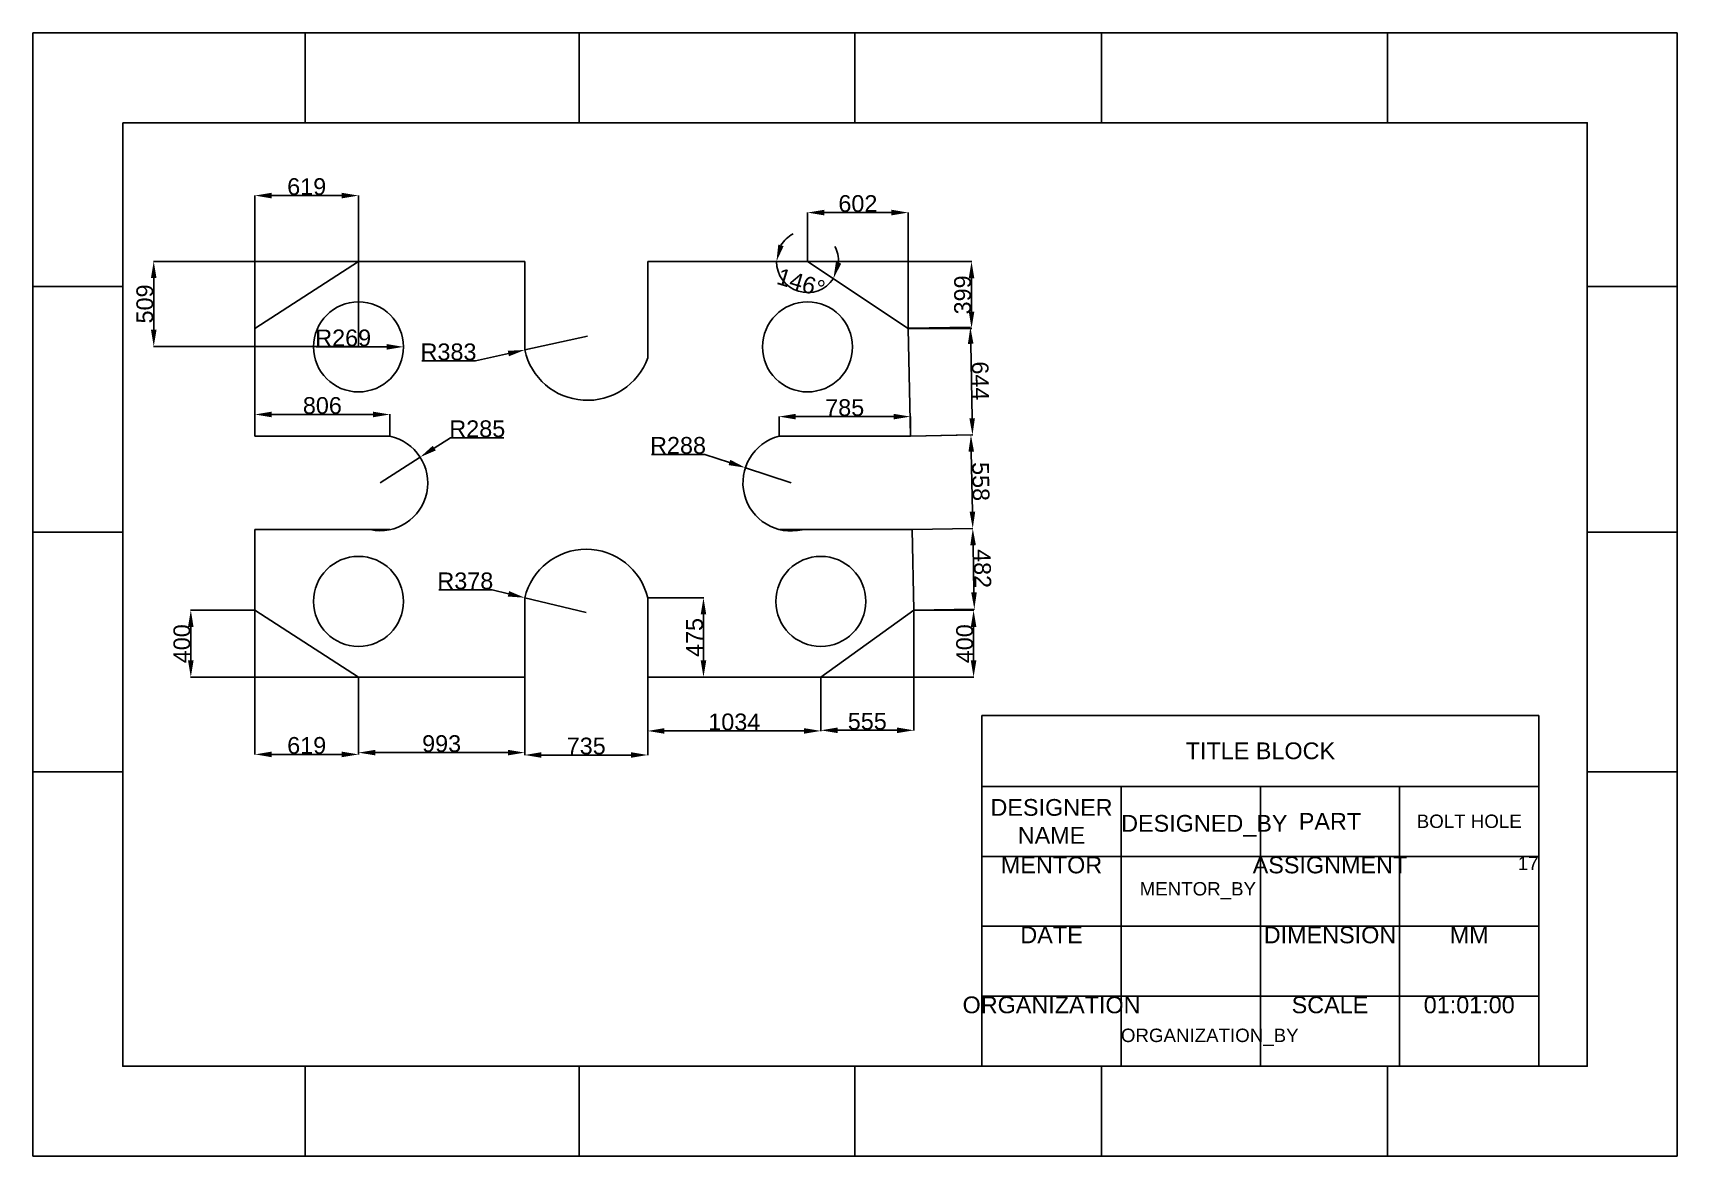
# Model space of a CAD drawing. Header units: millimetres. Extents: x 1637 to 11460, y -2857 to 3851.
import ezdxf

# ---------------------------------------------------------------- set-up
doc = ezdxf.new("R2010")
doc.units = ezdxf.units.MM
doc.styles.add('Annotative', font='arial.ttf')
doc.styles.get("Standard").update_dxf_attribs({"font": 'arial.ttf'})
doc.dimstyles.new('ISO-25', dxfattribs={"dimtxt": 200, "dimasz": 200, "dimexe": 1.25, "dimexo": 0.625, "dimtad": 1, "dimtxsty": 'Standard', "dimcen": 2.5, "dimadec": 0, "dimazin": 0, "dimtfac": 1, "dimtmove": 0, "dimatfit": 3, "dimfxl": 1, "dimarcsym": 0})

# ---------------------------------------------------------------- blocks, each defined once
blk = doc.blocks.new('*D1')
at = {"color": 0, "lineweight": -2, "transparency": 16777216}
blk.add_line((3330.1, 1976), (3751, 1976), dxfattribs=at)
at = {"color": 0, "transparency": 16777216}
blk.add_solid([(3751, 1992.6), (3751, 1959.3), (3851, 1976)], dxfattribs=at)
at = {"layer": 'Defpoints', "color": 0, "transparency": 16777216}
for p in [(3582.1, 1976), (3851, 1976)]:
    blk.add_point(p, dxfattribs=at)
at = {"color": 2, "transparency": 16777216, "insert": (3490.5, 2029), "char_height": 100, "attachment_point": 5}
blk.add_mtext('R269', dxfattribs=at)
blk = doc.blocks.new('*D2')
at = {"color": 0, "lineweight": -2, "transparency": 16777216}
for p, q in [((5332.7, 1334.1), (5651.5, 1334.1)), ((5651.5, 1334.1), (5798.6, 1285.6)), ((6166.6, 1164.1), (5893.5, 1254.3))]:
    blk.add_line(p, q, dxfattribs=at)
at = {"color": 0, "transparency": 16777216}
blk.add_solid([(5803.8, 1301.4), (5793.3, 1269.8), (5893.5, 1254.3)], dxfattribs=at)
at = {"layer": 'Defpoints', "color": 0, "transparency": 16777216}
for p in [(5893.5, 1254.3), (6166.6, 1164.1)]:
    blk.add_point(p, dxfattribs=at)
at = {"color": 2, "transparency": 16777216, "insert": (5491.1, 1387.2), "char_height": 100, "attachment_point": 5}
blk.add_mtext('R288', dxfattribs=at)
blk = doc.blocks.new('*D3')
at = {"color": 0, "lineweight": -2, "transparency": 16777216}
for p, q in [((4131, 1433.3), (4034.7, 1371.5)), ((4450.4, 1433.3), (4131, 1433.3)), ((3710.6, 1163.5), (3950.5, 1317.5))]:
    blk.add_line(p, q, dxfattribs=at)
at = {"color": 0, "transparency": 16777216}
blk.add_solid([(4025.7, 1385.6), (4043.7, 1357.5), (3950.5, 1317.5)], dxfattribs=at)
at = {"layer": 'Defpoints', "color": 0, "transparency": 16777216}
for p in [(3950.5, 1317.5), (3710.6, 1163.5)]:
    blk.add_point(p, dxfattribs=at)
at = {"color": 2, "transparency": 16777216, "insert": (4291.7, 1486.4), "char_height": 100, "attachment_point": 5}
blk.add_mtext('R285', dxfattribs=at)
blk = doc.blocks.new('*D4')
at = {"color": 0, "lineweight": -2, "transparency": 16777216}
for p, q in [((4949.6, 2040.1), (4575.2, 1957.7)), ((3961.4, 1892.6), (4280.1, 1892.6)), ((4280.1, 1892.6), (4477.5, 1936.1))]:
    blk.add_line(p, q, dxfattribs=at)
at = {"color": 0, "transparency": 16777216}
blk.add_solid([(4473.9, 1952.4), (4481.1, 1919.9), (4575.2, 1957.7)], dxfattribs=at)
at = {"layer": 'Defpoints', "color": 0, "transparency": 16777216}
for p in [(4949.6, 2040.1), (4575.2, 1957.7)]:
    blk.add_point(p, dxfattribs=at)
at = {"color": 2, "transparency": 16777216, "insert": (4119.8, 1945.7), "char_height": 100, "attachment_point": 5}
blk.add_mtext('R383', dxfattribs=at)
blk = doc.blocks.new('*D5')
at = {"color": 0, "lineweight": -2, "transparency": 16777216}
for p, q in [((4061.9, 524.8), (4380.8, 524.8)), ((4380.8, 524.8), (4478, 501.3)), ((4942.6, 389.3), (4575.2, 477.9))]:
    blk.add_line(p, q, dxfattribs=at)
at = {"color": 0, "transparency": 16777216}
blk.add_solid([(4481.9, 517.5), (4474.1, 485.1), (4575.2, 477.9)], dxfattribs=at)
at = {"layer": 'Defpoints', "color": 0, "transparency": 16777216}
for p in [(4575.2, 477.9), (4942.6, 389.3)]:
    blk.add_point(p, dxfattribs=at)
at = {"color": 2, "transparency": 16777216, "insert": (4220.3, 577.9), "char_height": 100, "attachment_point": 5}
blk.add_mtext('R378', dxfattribs=at)
blk = doc.blocks.new('*D6')
at = {"color": 0, "lineweight": -2, "transparency": 16777216}
for p, q in [((6265.4, 2486.1), (7246, 2486.1)), ((7244.7, 2386.1), (7244.7, 2186.7)), ((6867.2, 2086.7), (7246, 2086.7))]:
    blk.add_line(p, q, dxfattribs=at)
at = {"color": 0, "transparency": 16777216}
for points in [[(7228, 2386.1), (7261.4, 2386.1), (7244.7, 2486.1)], [(7228, 2186.7), (7261.4, 2186.7), (7244.7, 2086.7)]]:
    blk.add_solid(points, dxfattribs=at)
at = {"layer": 'Defpoints', "color": 0, "transparency": 16777216}
for p in [(6264.8, 2486.1), (6866.5, 2086.7), (7244.7, 2086.7)]:
    blk.add_point(p, dxfattribs=at)
at = {"color": 2, "transparency": 16777216, "insert": (7191.6, 2286.4), "char_height": 100, "attachment_point": 5, "rotation": 90}
blk.add_mtext('399', dxfattribs=at)
blk = doc.blocks.new('*D7')
at = {"color": 0, "lineweight": -2, "transparency": 16777216}
for p, q in [((6264.8, 2486.7), (6264.8, 2779.4)), ((6766.5, 2778.1), (6364.8, 2778.1)), ((6866.5, 2087.4), (6866.5, 2779.4))]:
    blk.add_line(p, q, dxfattribs=at)
at = {"color": 0, "transparency": 16777216}
for points in [[(6364.8, 2794.8), (6364.8, 2761.4), (6264.8, 2778.1)], [(6766.5, 2794.8), (6766.5, 2761.4), (6866.5, 2778.1)]]:
    blk.add_solid(points, dxfattribs=at)
at = {"layer": 'Defpoints', "color": 0, "transparency": 16777216}
for p in [(6264.8, 2778.1), (6264.8, 2486.1), (6866.5, 2086.7)]:
    blk.add_point(p, dxfattribs=at)
at = {"color": 2, "transparency": 16777216, "insert": (6565.7, 2831.2), "char_height": 100, "attachment_point": 5}
blk.add_mtext('602', dxfattribs=at)
blk = doc.blocks.new('*D8')
at = {"color": 0, "lineweight": -2, "transparency": 16777216}
for p, q in [((2963, 402.4), (2963, -459.1)), ((3582.1, 2.4), (3582.1, -459.1)), ((3482.1, -457.8), (3063, -457.8))]:
    blk.add_line(p, q, dxfattribs=at)
at = {"color": 0, "transparency": 16777216}
for points in [[(3063, -441.2), (3063, -474.5), (2963, -457.8)], [(3482.1, -441.2), (3482.1, -474.5), (3582.1, -457.8)]]:
    blk.add_solid(points, dxfattribs=at)
at = {"layer": 'Defpoints', "color": 0, "transparency": 16777216}
for p in [(2963, 403), (3582.1, 3), (2963, -457.8)]:
    blk.add_point(p, dxfattribs=at)
at = {"color": 2, "transparency": 16777216, "insert": (3272.6, -404.8), "char_height": 100, "attachment_point": 5}
blk.add_mtext('619', dxfattribs=at)
blk = doc.blocks.new('*D9')
at = {"color": 0, "lineweight": -2, "transparency": 16777216}
for p, q in [((2962.4, 403), (2578.8, 403)), ((2580.1, 103), (2580.1, 303)), ((3581.5, 3), (2578.8, 3))]:
    blk.add_line(p, q, dxfattribs=at)
at = {"color": 0, "transparency": 16777216}
for points in [[(2563.4, 303), (2596.7, 303), (2580.1, 403)], [(2563.4, 103), (2596.7, 103), (2580.1, 3)]]:
    blk.add_solid(points, dxfattribs=at)
at = {"layer": 'Defpoints', "color": 0, "transparency": 16777216}
for p in [(2580.1, 403), (2963, 403), (3582.1, 3)]:
    blk.add_point(p, dxfattribs=at)
at = {"color": 2, "transparency": 16777216, "insert": (2527, 203), "char_height": 100, "attachment_point": 5, "rotation": 90}
blk.add_mtext('400', dxfattribs=at)
blk = doc.blocks.new('*D10')
at = {"color": 0, "lineweight": -2, "transparency": 16777216}
for p, q in [((6900.1, 402.9), (7258.1, 402.9)), ((7256.9, 103), (7256.9, 302.9)), ((6344.9, 3), (7258.1, 3))]:
    blk.add_line(p, q, dxfattribs=at)
at = {"color": 0, "transparency": 16777216}
for points in [[(7240.2, 302.9), (7273.6, 302.9), (7256.9, 402.9)], [(7240.2, 103), (7273.6, 103), (7256.9, 3)]]:
    blk.add_solid(points, dxfattribs=at)
at = {"layer": 'Defpoints', "color": 0, "transparency": 16777216}
for p in [(6899.5, 402.9), (7256.9, 402.9), (6344.2, 3)]:
    blk.add_point(p, dxfattribs=at)
at = {"color": 2, "transparency": 16777216, "insert": (7203.8, 203), "char_height": 100, "attachment_point": 5, "rotation": 90}
blk.add_mtext('400', dxfattribs=at)
blk = doc.blocks.new('*D11')
at = {"color": 0, "lineweight": -2, "transparency": 16777216}
for p, q in [((6899.5, 402.3), (6899.5, -315.2)), ((6344.2, 2.4), (6344.2, -315.2)), ((6799.5, -314), (6444.2, -314))]:
    blk.add_line(p, q, dxfattribs=at)
at = {"color": 0, "transparency": 16777216}
for points in [[(6444.2, -297.3), (6444.2, -330.6), (6344.2, -314)], [(6799.5, -297.3), (6799.5, -330.6), (6899.5, -314)]]:
    blk.add_solid(points, dxfattribs=at)
at = {"layer": 'Defpoints', "color": 0, "transparency": 16777216}
for p in [(6899.5, 402.9), (6344.2, 3), (6344.2, -314)]:
    blk.add_point(p, dxfattribs=at)
at = {"color": 2, "transparency": 16777216, "insert": (6621.8, -261.1), "char_height": 100, "attachment_point": 5}
blk.add_mtext('555', dxfattribs=at)
blk = doc.blocks.new('*D12')
at = {"color": 0, "lineweight": -2, "transparency": 16777216}
for p, q in [((6867.2, 2086.8), (7238.9, 2094)), ((7239.6, 1994), (7248.3, 1549.8)), ((6879.8, 1442.6), (7251.5, 1449.8))]:
    blk.add_line(p, q, dxfattribs=at)
at = {"color": 0, "transparency": 16777216}
for points in [[(7256.3, 1994.4), (7223, 1993.7), (7237.7, 2094)], [(7265, 1550.1), (7231.7, 1549.5), (7250.3, 1449.8)]]:
    blk.add_solid(points, dxfattribs=at)
at = {"layer": 'Defpoints', "color": 0, "transparency": 16777216}
for p in [(6866.5, 2086.7), (6879.1, 1442.6), (7250.3, 1449.8)]:
    blk.add_point(p, dxfattribs=at)
at = {"color": 2, "transparency": 16777216, "insert": (7297, 1772.9), "char_height": 100, "attachment_point": 5, "rotation": 271.12068}
blk.add_mtext('644', dxfattribs=at)
blk = doc.blocks.new('*D13')
at = {"color": 0, "lineweight": -2, "transparency": 16777216}
for p, q in [((6890.7, 884.4), (7253.2, 891.5)), ((7253.9, 791.5), (7259.4, 510)), ((6900.1, 402.9), (7262.6, 410))]:
    blk.add_line(p, q, dxfattribs=at)
at = {"color": 0, "transparency": 16777216}
for points in [[(7270.6, 791.8), (7237.3, 791.2), (7252, 891.5)], [(7276.1, 510.3), (7242.8, 509.7), (7261.4, 410)]]:
    blk.add_solid(points, dxfattribs=at)
at = {"layer": 'Defpoints', "color": 0, "transparency": 16777216}
for p in [(6890.1, 884.4), (6899.5, 402.9), (7261.4, 410)]:
    blk.add_point(p, dxfattribs=at)
at = {"color": 2, "transparency": 16777216, "insert": (7309.7, 651.8), "char_height": 100, "attachment_point": 5, "rotation": 271.12068}
blk.add_mtext('482', dxfattribs=at)
blk = doc.blocks.new('*D14')
at = {"color": 0, "lineweight": -2, "transparency": 16777216}
for p, q in [((6879.8, 1442.6), (7242.3, 1449.7)), ((7243, 1349.7), (7250, 991.4)), ((6890.7, 884.4), (7253.2, 891.5))]:
    blk.add_line(p, q, dxfattribs=at)
at = {"color": 0, "transparency": 16777216}
for points in [[(7259.7, 1350), (7226.4, 1349.3), (7241.1, 1449.6)], [(7266.7, 991.8), (7233.4, 991.1), (7252, 891.5)]]:
    blk.add_solid(points, dxfattribs=at)
at = {"layer": 'Defpoints', "color": 0, "transparency": 16777216}
for p in [(6879.1, 1442.6), (6890.1, 884.4), (7252, 891.5)]:
    blk.add_point(p, dxfattribs=at)
at = {"color": 2, "transparency": 16777216, "insert": (7299.6, 1171.6), "char_height": 100, "attachment_point": 5, "rotation": 271.12068}
blk.add_mtext('558', dxfattribs=at)
blk = doc.blocks.new('*D15')
at = {"color": 0, "lineweight": -2, "transparency": 16777216}
for p, q in [((2963, 1443.2), (2963, 1573.5)), ((3063, 1572.3), (3669.1, 1572.3)), ((3769.1, 1443.2), (3769.1, 1573.5))]:
    blk.add_line(p, q, dxfattribs=at)
at = {"color": 0, "transparency": 16777216}
for points in [[(3063, 1589), (3063, 1555.6), (2963, 1572.3)], [(3669.1, 1589), (3669.1, 1555.6), (3769.1, 1572.3)]]:
    blk.add_solid(points, dxfattribs=at)
at = {"layer": 'Defpoints', "color": 0, "transparency": 16777216}
for p in [(3769.1, 1572.3), (2963, 1442.6), (3769.1, 1442.6)]:
    blk.add_point(p, dxfattribs=at)
at = {"color": 2, "transparency": 16777216, "insert": (3366.1, 1625.3), "char_height": 100, "attachment_point": 5}
blk.add_mtext('806', dxfattribs=at)
blk = doc.blocks.new('*D16')
at = {"color": 0, "lineweight": -2, "transparency": 16777216}
for p, q in [((6094.6, 1443.2), (6094.6, 1560.8)), ((6194.6, 1559.6), (6779.1, 1559.6)), ((6879.1, 1443.2), (6879.1, 1560.8))]:
    blk.add_line(p, q, dxfattribs=at)
at = {"color": 0, "transparency": 16777216}
for points in [[(6194.6, 1576.3), (6194.6, 1542.9), (6094.6, 1559.6)], [(6779.1, 1576.3), (6779.1, 1542.9), (6879.1, 1559.6)]]:
    blk.add_solid(points, dxfattribs=at)
at = {"layer": 'Defpoints', "color": 0, "transparency": 16777216}
for p in [(6879.1, 1559.6), (6094.6, 1442.6), (6879.1, 1442.6)]:
    blk.add_point(p, dxfattribs=at)
at = {"color": 2, "transparency": 16777216, "insert": (6486.9, 1612.7), "char_height": 100, "attachment_point": 5}
blk.add_mtext('785', dxfattribs=at)
blk = doc.blocks.new('*D17')
at = {"color": 0, "lineweight": -2, "transparency": 16777216}
for p, q in [((2963, 2087.3), (2963, 2880.7)), ((3482.1, 2879.5), (3063, 2879.5)), ((3582.1, 1976.6), (3582.1, 2880.7))]:
    blk.add_line(p, q, dxfattribs=at)
at = {"color": 0, "transparency": 16777216}
for points in [[(3063, 2896.2), (3063, 2862.8), (2963, 2879.5)], [(3482.1, 2896.2), (3482.1, 2862.8), (3582.1, 2879.5)]]:
    blk.add_solid(points, dxfattribs=at)
at = {"layer": 'Defpoints', "color": 0, "transparency": 16777216}
for p in [(2963, 2879.5), (2963, 2086.7), (3582.1, 1976)]:
    blk.add_point(p, dxfattribs=at)
at = {"color": 2, "transparency": 16777216, "insert": (3272.6, 2932.6), "char_height": 100, "attachment_point": 5}
blk.add_mtext('619', dxfattribs=at)
blk = doc.blocks.new('*D18')
at = {"color": 0, "lineweight": -2, "transparency": 16777216}
for p, q in [((3581.5, 2486.7), (2357.4, 2486.7)), ((2358.7, 2078), (2358.7, 2386.7)), ((3581.5, 1978), (2357.4, 1978))]:
    blk.add_line(p, q, dxfattribs=at)
at = {"color": 0, "transparency": 16777216}
for points in [[(2342, 2386.7), (2375.3, 2386.7), (2358.7, 2486.7)], [(2342, 2078), (2375.3, 2078), (2358.7, 1978)]]:
    blk.add_solid(points, dxfattribs=at)
at = {"layer": 'Defpoints', "color": 0, "transparency": 16777216}
for p in [(2358.7, 2486.7), (3582.1, 2486.7), (3582.1, 1978)]:
    blk.add_point(p, dxfattribs=at)
at = {"color": 2, "transparency": 16777216, "insert": (2305.6, 2232.3), "char_height": 100, "attachment_point": 5, "rotation": 90}
blk.add_mtext('509', dxfattribs=at)
blk = doc.blocks.new('*D19')
at = {"color": 0, "lineweight": -2, "transparency": 16777216}
for p, q in [((4575.2, 2.4), (4575.2, -462.8)), ((5310, 2.4), (5310, -462.8)), ((4675.2, -461.5), (5210, -461.5))]:
    blk.add_line(p, q, dxfattribs=at)
at = {"color": 0, "transparency": 16777216}
for points in [[(4675.2, -444.8), (4675.2, -478.2), (4575.2, -461.5)], [(5210, -444.8), (5210, -478.2), (5310, -461.5)]]:
    blk.add_solid(points, dxfattribs=at)
at = {"layer": 'Defpoints', "color": 0, "transparency": 16777216}
for p in [(4575.2, 3), (5310, 3), (5310, -461.5)]:
    blk.add_point(p, dxfattribs=at)
at = {"color": 2, "transparency": 16777216, "insert": (4942.6, -408.4), "char_height": 100, "attachment_point": 5}
blk.add_mtext('735', dxfattribs=at)
blk = doc.blocks.new('*D20')
at = {"color": 0, "lineweight": -2, "transparency": 16777216}
for p, q in [((3582.1, 2.4), (3582.1, -448.4)), ((4575.2, 2.4), (4575.2, -448.4)), ((3682.1, -447.2), (4475.2, -447.2))]:
    blk.add_line(p, q, dxfattribs=at)
at = {"color": 0, "transparency": 16777216}
for points in [[(3682.1, -430.5), (3682.1, -463.8), (3582.1, -447.2)], [(4475.2, -430.5), (4475.2, -463.8), (4575.2, -447.2)]]:
    blk.add_solid(points, dxfattribs=at)
at = {"layer": 'Defpoints', "color": 0, "transparency": 16777216}
for p in [(3582.1, 3), (4575.2, 3), (4575.2, -447.2)]:
    blk.add_point(p, dxfattribs=at)
at = {"color": 2, "transparency": 16777216, "insert": (4078.6, -394.1), "char_height": 100, "attachment_point": 5}
blk.add_mtext('993', dxfattribs=at)
blk = doc.blocks.new('*D21')
at = {"color": 0, "lineweight": -2, "transparency": 16777216}
for p, q in [((5310, 2.4), (5310, -319)), ((6344.2, 2.4), (6344.2, -319)), ((5410, -317.7), (6244.2, -317.7))]:
    blk.add_line(p, q, dxfattribs=at)
at = {"color": 0, "transparency": 16777216}
for points in [[(5410, -301.1), (5410, -334.4), (5310, -317.7)], [(6244.2, -301.1), (6244.2, -334.4), (6344.2, -317.7)]]:
    blk.add_solid(points, dxfattribs=at)
at = {"layer": 'Defpoints', "color": 0, "transparency": 16777216}
for p in [(5310, 3), (6344.2, 3), (6344.2, -317.7)]:
    blk.add_point(p, dxfattribs=at)
at = {"color": 2, "transparency": 16777216, "insert": (5827.1, -264.6), "char_height": 100, "attachment_point": 5}
blk.add_mtext('1034', dxfattribs=at)
blk = doc.blocks.new('*D22')
at = {"color": 0, "lineweight": -2, "transparency": 16777216}
for p, q in [((5310.7, 477.9), (5644.3, 477.9)), ((5643.1, 377.9), (5643.1, 103)), ((5310.7, 3), (5644.3, 3))]:
    blk.add_line(p, q, dxfattribs=at)
at = {"color": 0, "transparency": 16777216}
for points in [[(5626.4, 377.9), (5659.7, 377.9), (5643.1, 477.9)], [(5626.4, 103), (5659.7, 103), (5643.1, 3)]]:
    blk.add_solid(points, dxfattribs=at)
at = {"layer": 'Defpoints', "color": 0, "transparency": 16777216}
for p in [(5310, 477.9), (5310, 3), (5643.1, 3)]:
    blk.add_point(p, dxfattribs=at)
at = {"color": 2, "transparency": 16777216, "insert": (5590.2, 240.4), "char_height": 100, "attachment_point": 5, "rotation": 90}
blk.add_mtext('475', dxfattribs=at)
blk = doc.blocks.new('*D24')
at = {"color": 0, "lineweight": -2, "transparency": 16777216}
for start, end in [(117.48356, 148.72366), (357.67171, 28.91182), (179.96377, 326.43161)]:
    blk.add_arc((6264.8, 2486.1), 185.7, start, end, dxfattribs=at)
at = {"color": 0, "transparency": 16777216}
for points in [[(6122.1, 2578), (6090, 2587), (6079.1, 2486.2)], [(6466.2, 2473.4), (6434.5, 2483.7), (6419.5, 2383.4)]]:
    blk.add_solid(points, dxfattribs=at)
at = {"layer": 'Defpoints', "color": 0, "transparency": 16777216}
for p in [(5310, 2486.7), (6264.8, 2486.1), (6264.8, 2486.1), (6142.4, 2346.4), (6866.5, 2086.7)]:
    blk.add_point(p, dxfattribs=at)
at = {"color": 2, "transparency": 16777216, "insert": (6226.4, 2359.1), "char_height": 100, "attachment_point": 5, "rotation": 343.19769}
blk.add_mtext('146°', dxfattribs=at)
blk = doc.blocks.new('*T26')
at = {"color": 0, "linetype": 'ByBlock', "lineweight": -2, "transparency": 16777216}
for p, q in [((0, 0), (3327.4, 0)), ((0, 0), (0, -2094.8)), ((3327.4, 0), (3327.4, -2094.8)), ((0, -423.8), (3327.4, -423.8)), ((831.9, -423.8), (831.9, -2094.8)), ((1663.7, -423.8), (1663.7, -2094.8)), ((2495.6, -423.8), (2495.6, -2094.8)), ((0, -841.5), (3327.4, -841.5)), ((0, -1259.3), (3327.4, -1259.3)), ((0, -1677), (3327.4, -1677)), ((0, -2094.8), (3327.4, -2094.8))]:
    blk.add_line(p, q, dxfattribs=at)
at = {"color": 0, "transparency": 16777216}
for s, insert, char_height, width, attachment_point in [('TITLE BLOCK', (1663.7, -211.9), 100, 3324.435, 5), ('DESIGNER NAME', (415.9, -632.6), 100, 828.859, 5), ('PART', (2079.6, -632.6), 100, 828.859, 5), ('BOLT HOLE', (2911.5, -632.6), 80, 828.859, 5), ('MENTOR', (415.9, -843), 100, 828.859, 2), ('ASSIGNMENT', (2079.6, -843), 100, 828.859, 2), ('17', (3325.9, -843), 80, 828.859, 3), ('DATE', (415.9, -1260.8), 100, 828.859, 2), ('DIMENSION', (2079.6, -1260.8), 100, 828.859, 2), ('MM', (2911.5, -1260.8), 100, 828.859, 2), ('ORGANIZATION', (415.9, -1678.5), 100, 828.859, 2), ('SCALE', (2079.6, -1678.5), 100, 828.859, 2), ('01:01:00', (2911.5, -1678.5), 100, 828.859, 2)]:
    blk.add_mtext(s, dxfattribs=dict(at, insert=insert, char_height=char_height, width=width, attachment_point=attachment_point))

msp = doc.modelspace()

# ---------------------------------------------------------------- linework, layer by layer
for p, q in [((3262.6, 3851.2), (3262.6, 3314.3)), ((4900.7, 3314.3), (4900.7, 3851.2)), ((4900.7, 3851.2), (6548.4, 3851.2)), ((6548.4, 3851.2), (6548.4, 3314.3)), ((8020.2, 3314.3), (8020.2, 3851.2)), ((8020.2, 3851.2), (9730.5, 3851.2)), ((9730.5, 3851.2), (9730.5, 3314.3)), ((3262.6, 3314.3), (4900.7, 3314.3)), ((6548.4, 3314.3), (8020.2, 3314.3)), ((4575.2, 2486.7), (4575.2, 1957.7)), ((5310, 1909.7), (5310, 2486.7)), ((1636.6, 2337.3), (2173.5, 2337.3)), ((2173.5, 2337.3), (2173.5, 869.2)), ((10923.4, 2337.3), (11460.2, 2337.3)), ((11460.2, 2337.3), (11460.2, 869.2)), ((2963, 1442.6), (3769.1, 1442.6)), ((6094.6, 1442.6), (6879.1, 1442.6)), ((3769.1, 884.4), (2963, 884.4)), ((6890.1, 884.4), (6100, 884.4)), ((2173.5, 869.2), (1636.6, 869.2)), ((1636.6, 869.2), (1636.6, -562.9)), ((11460.2, 869.2), (10923.4, 869.2)), ((10923.4, 869.2), (10923.4, -562.9)), ((4575.2, 477.9), (4575.2, 3)), ((5310, 3), (5310, 477.9)), ((1636.6, -562.9), (2173.5, -562.9)), ((10923.4, -562.9), (11460.2, -562.9)), ((3262.6, -2320.1), (3262.6, -2856.9)), ((4900.7, -2856.9), (4900.7, -2320.1)), ((4900.7, -2320.1), (6548.4, -2320.1)), ((6548.4, -2320.1), (6548.4, -2856.9)), ((8020.2, -2856.9), (8020.2, -2320.1)), ((8020.2, -2320.1), (9730.5, -2320.1)), ((9730.5, -2320.1), (9730.5, -2856.9)), ((3262.6, -2856.9), (4900.7, -2856.9)), ((6548.4, -2856.9), (8020.2, -2856.9))]:
    msp.add_line(p, q)
for points in [[(1636.6, 3851.2), (11460.2, 3851.2), (11460.2, -2856.9), (1636.6, -2856.9)], [(2173.5, 3314.3), (10923.4, 3314.3), (10923.4, -2320.1), (2173.5, -2320.1)]]:
    msp.add_lwpolyline(points, close=True)
for points in [[(2963, 1442.6), (2963, 2086.7), (3582.1, 2486.7), (4575.2, 2486.7)], [(5310, 2486.7), (6264.8, 2486.1), (6866.5, 2086.7), (6879.1, 1442.6)], [(4575.2, 3), (3582.1, 3), (2963, 403), (2963, 884.4)], [(6890.1, 884.4), (6899.5, 402.9), (6344.2, 3), (5310, 3)]]:
    msp.add_lwpolyline(points)
for centre in [(3582.1, 1976), (6264.8, 1976), (3582.1, 455.9), (6344.2, 455.9)]:
    msp.add_circle(centre, 268.9)
for centre, radius, start, end in [((4949.6, 2040.1), 383.4, 192.42643, 340.11006), ((3710.6, 1163.5), 285.2, 258.15638, 78.15638), ((6166.6, 1164.1), 287.6, 104.50366, 283.38287), ((4942.6, 389.3), 378, 13.56252, 166.43748)]:
    msp.add_arc(centre, radius, start, end)

# ---------------------------------------------------------------- block references
msp.add_blockref('*T26', (7306.7, -225.2))

# ---------------------------------------------------------------- texts
at = {"style": 'Annotative'}
for tag, p, height in [('DESIGNED_BY', (8138.6, -919.5), 100), ('MENTOR_BY', (8249, -1300.4), 80), ('ORGANIZATION_BY', (8137.1, -2175.7), 80)]:
    msp.add_attdef(tag, p, '', height=height, dxfattribs=at)

# ---------------------------------------------------------------- dimensions: what is measured, and where the dimension line sits
for base, p1, p2, picture, middle in [((2963, 2879.5), (3582.1, 1976), (2963, 2086.7), '*D17', (3272.6, 2932.6)), ((6264.8, 2778.1), (6866.5, 2086.7), (6264.8, 2486.1), '*D7', (6565.7, 2831.2)), ((3769.1, 1572.3), (2963, 1442.6), (3769.1, 1442.6), '*D15', (3366.1, 1625.3)), ((6879.132, 1559.599), (6094.5844, 1442.5563), (6879.132, 1442.5563), '*D16', (6486.8582, 1612.6563)), ((2963, -457.8), (3582.1, 3), (2963, 403), '*D8', (3272.6, -404.8)), ((6344.2, -314), (6899.5, 402.9), (6344.2, 3), '*D11', (6621.8, -261.1)), ((4575.2, -447.2), (3582.1, 3), (4575.2, 3), '*D20', (4078.6, -394.1)), ((5310, -461.5), (4575.2, 3), (5310, 3), '*D19', (4942.6, -408.4)), ((6344.2, -317.7), (5310, 3), (6344.2, 3), '*D21', (5827.1, -264.6))]:
    dim = msp.add_linear_dim(base=base, p1=p1, p2=p2, dimstyle='ISO-25', override={"dimtxt": 100, "dimasz": 100, "dimgap": 2, "dimtoh": 1, "dimdec": 0, "dimclrt": 2, "dimtdec": 0})
    dim.commit()
    dim.dimension.update_dxf_attribs({"geometry": picture, "text_midpoint": middle})
dim = msp.add_angular_dim_2l(base=(6142.4, 2346.4), line1=((5310, 2486.7), (6264.8, 2486.1)), line2=((6264.8, 2486.1), (6866.5, 2086.7)), dimstyle='ISO-25', override={"dimtxt": 100, "dimasz": 100, "dimgap": 2, "dimtoh": 1, "dimdec": 0, "dimclrt": 2, "dimtdec": 0})
dim.commit()
dim.dimension.update_dxf_attribs({"geometry": '*D24', "text_midpoint": (6226.4, 2359.1)})
for base, p1, p2, picture, middle in [((2358.7, 2486.7), (3582.1, 1978), (3582.1, 2486.7), '*D18', (2305.6, 2232.3)), ((7244.7, 2086.7), (6264.8, 2486.1), (6866.5, 2086.7), '*D6', (7191.6, 2286.4)), ((2580.1, 403), (3582.1, 3), (2963, 403), '*D9', (2527, 203)), ((5643.1, 3), (5310, 477.9), (5310, 3), '*D22', (5590.2, 240.4)), ((7256.9, 402.9), (6344.2, 3), (6899.5, 402.9), '*D10', (7203.8, 203))]:
    dim = msp.add_linear_dim(base=base, p1=p1, p2=p2, angle=90, dimstyle='ISO-25', override={"dimtxt": 100, "dimasz": 100, "dimgap": 2, "dimtoh": 1, "dimdec": 0, "dimclrt": 2, "dimtdec": 0})
    dim.commit()
    dim.dimension.update_dxf_attribs({"geometry": picture, "text_midpoint": middle})
for center, mpoint, picture, middle in [((3582.1, 1976), (3851, 1976), '*D1', (3490.5, 1976)), ((3710.6, 1163.5), (3950.5, 1317.5), '*D3', (4291.7, 1433.3)), ((6166.6, 1164.1), (5893.5, 1254.3), '*D2', (5491.1, 1334.1))]:
    dim = msp.add_radius_dim(center=center, mpoint=mpoint, dimstyle='ISO-25', override={"dimtxt": 100, "dimasz": 100, "dimgap": 2, "dimtoh": 1, "dimdec": 0, "dimclrt": 2, "dimtdec": 0})
    dim.commit()
    dim.dimension.update_dxf_attribs({"geometry": picture, "text_midpoint": middle, "dimtype": 164})
for p1, p2, distance, picture, middle in [((6866.5, 2086.7), (6879.1, 1442.6), 371.2, '*D12', (7297, 1772.9)), ((6879.1, 1442.6), (6890.1, 884.4), 362, '*D14', (7299.6, 1171.6)), ((6890.1, 884.4), (6899.5, 402.9), 362, '*D13', (7309.7, 651.8))]:
    dim = msp.add_aligned_dim(p1=p1, p2=p2, distance=distance, dimstyle='ISO-25', override={"dimtxt": 100, "dimasz": 100, "dimgap": 2, "dimtoh": 1, "dimdec": 0, "dimclrt": 2, "dimtdec": 0})
    dim.commit()
    dim.dimension.update_dxf_attribs({"geometry": picture, "text_midpoint": middle})
for center, mpoint, picture, middle in [((4949.6, 2040.1), (4575.2, 1957.7), '*D4', (4119.8, 1945.7)), ((4942.6, 389.3), (4575.2, 477.9), '*D5', (4220.3, 577.9))]:
    dim = msp.add_radius_dim(center=center, mpoint=mpoint, dimstyle='ISO-25', override={"dimtxt": 100, "dimasz": 100, "dimgap": 2, "dimtoh": 1, "dimdec": 0, "dimclrt": 2, "dimtdec": 0})
    dim.commit()
    dim.dimension.update_dxf_attribs({"geometry": picture, "text_midpoint": middle})

doc.saveas('drawing.dxf')
